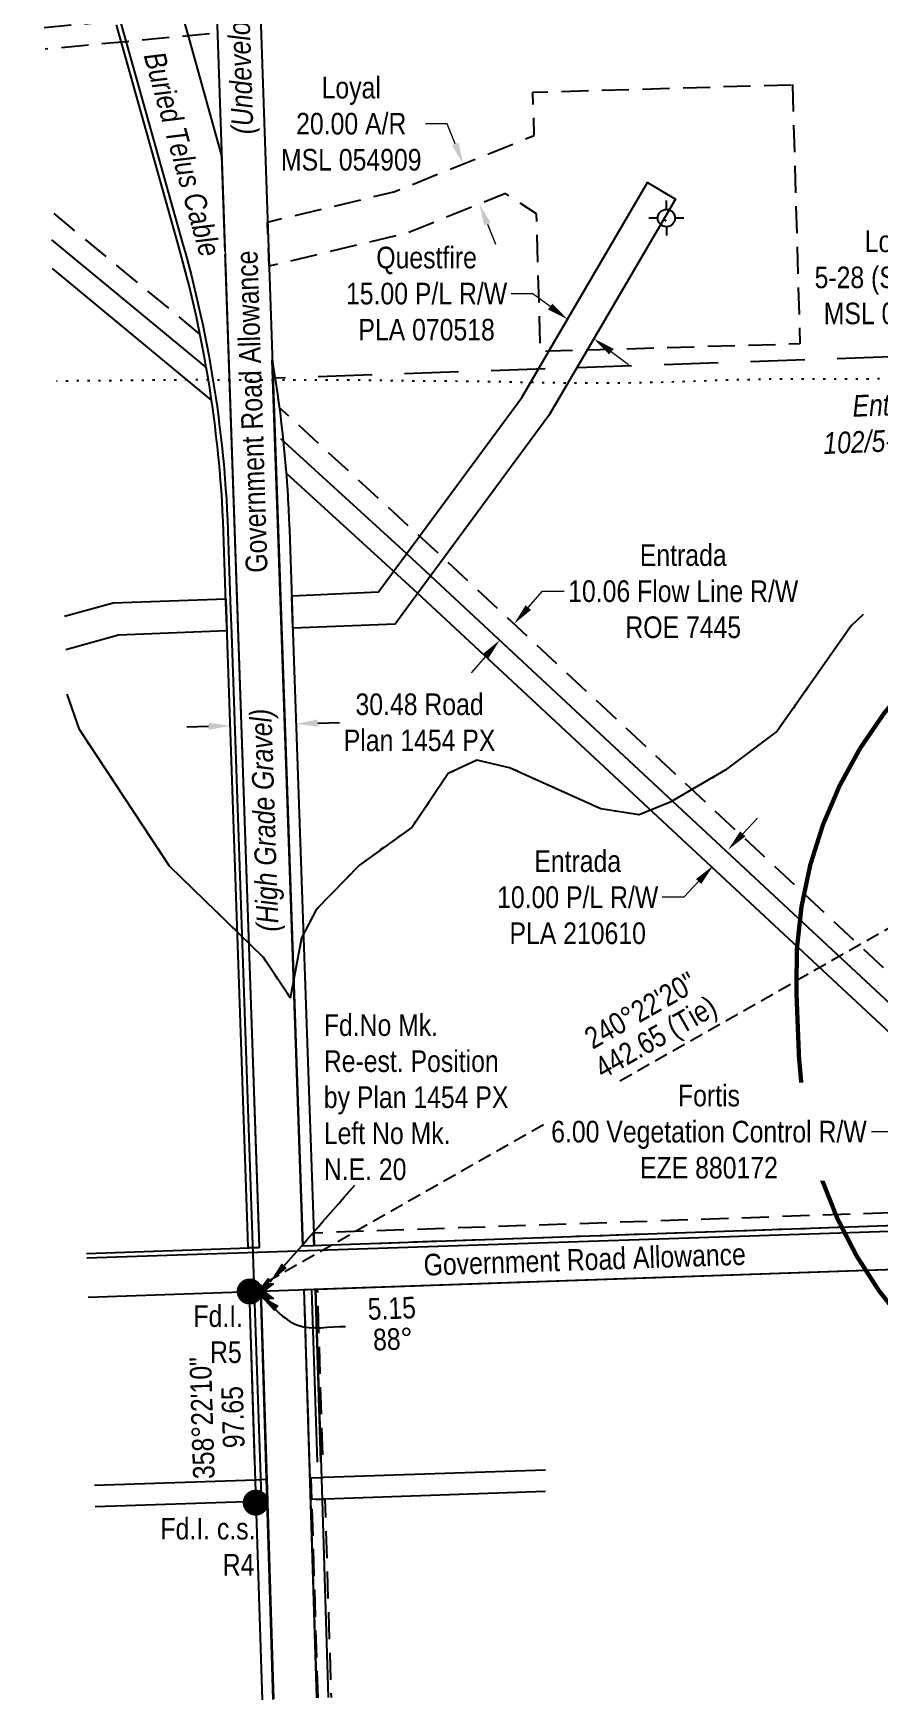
# Model space of a CAD drawing. Extents: x 645834 to 657998, y 5833506 to 5835591.
# Drawn here: x 647571 to 647962, y 5834193 to 5834963 of the extents above; entities that cross this region are included whole.
import ezdxf
from ezdxf.enums import TextEntityAlignment as Align

# ---------------------------------------------------------------- set-up
doc = ezdxf.new("R2010")
doc.units = 0
doc.header["$LTSCALE"] = 5
doc.header["$PDSIZE"] = 0.5
for name, pattern in [('foc-ACCESSROAD', [3.75, 2.5, -1.25]), ('foc-BUFFER', [16.75, 15, -1.75]), ('foc-DOT', [1, 0.2, -0.8]), ('foc-FLOWLINE', [3.75, 2.5, -1.25]), ('foc-LSD', [8, 5, -3]), ('foc-TIELINE', [1.875, 1.25, -0.625]), ('foc-WHEELTRACKS', [2, 0.4, -1.6])]:
    doc.linetypes.add(name, pattern=pattern)
doc.layers.get('Defpoints').update_dxf_attribs({"color": 9})
for name, color, linetype in [('AS-DRILL', 8, 'foc-DOT'), ('AS-DRILL-T', 8, 'Continuous'), ('AS-POWER', 104, 'foc-POWER'), ('AS-TELUS', 224, 'foc-TEL'), ('AUX-BUFFER', 7, 'foc-BUFFER'), ('C-RW', 13, 'Continuous'), ('F-EZE', 190, 'foc-FLOWLINE'), ('F-FLOWLINE', 190, 'foc-FLOWLINE'), ('F-RW', 190, 'Continuous'), ('F-WS', 190, 'foc-ACCESSROAD'), ('F-WS-S', 8, 'Continuous'), ('L-BD', 7, 'Continuous'), ('L-MON', 1, 'Continuous'), ('L-ROAD-T', 7, 'Continuous'), ('L-SEC', 7, 'Continuous'), ('L-SECTION-LSD', 7, 'foc-LSD'), ('L-TIE', 7, 'foc-TIELINE'), ('L-TITLEDB', 4, 'Continuous'), ('L-TITLEDB-T', 4, 'Continuous'), ('P-PROPOSED-H', 21, 'Continuous'), ('T-CREEK', 160, 'Continuous'), ('T-WATER-P3', 160, 'foc-WHEELTRACKS')]:
    doc.layers.add(name, color=color, linetype=linetype)
for name, color, linetype, lineweight in [('F-AR-T', 190, 'Continuous', 9), ('F-EZE-T', 190, 'Continuous', 9), ('F-FLOWLINE-T', 190, 'Continuous', 9), ('F-RW-T', 190, 'Continuous', 9), ('F-WS-T', 190, 'Continuous', 9), ('T-TEXT', 48, 'Continuous', 18)]:
    doc.layers.add(name, color=color, linetype=linetype, lineweight=lineweight)
doc.layers.add('oil_and_gas_wells_dh', color=7, linetype='Continuous', true_color=0x047e0d)
doc.layers.add('oil_and_gas_wells_pt', color=7, linetype='Continuous', true_color=0x53dfc1)
doc.styles.add('100L', font='ARIALN.TTF', dxfattribs={"height": 11})
doc.styles.add('175L', font='ARIALN.TTF', dxfattribs={"height": 20})
doc.styles.add('80CG', font='ARIALN.TTF', dxfattribs={"height": 10})
doc.styles.add('80L', font='ARIALN.TTF', dxfattribs={"height": 10})
doc.styles.add('80LS', font='ARIALNI.TTF', dxfattribs={"height": 10})
doc.styles.add('foc-LtypeFont', font='ARIALN.TTF', dxfattribs={"height": 7.35})
doc.linetypes.add('foc-POWER', pattern='A,6,-1,["P",foc-LtypeFont,S=0.2,R=0,X=-0.625,Y=-0.75],-1.24,4', length=12.24)
doc.linetypes.add('foc-TEL', pattern='A,2,-1,["T",foc-LtypeFont,S=0.2,R=0,X=-0.425,Y=-0.75],-1.24,8', length=12.24)
doc.linetypes.add('foc-TEL-NOLINE', pattern='A,0,-2,["T",foc-LtypeFont,S=0.2,R=0,X=-0.425,Y=-0.75],-10.24', length=12.24)
doc.linetypes.add('foc-TOPO-flowdirection-NOLINE', pattern='A,0,[">",foc-LtypeFont,S=0.3,R=0,X=0,Y=-0.945],-20,[">",foc-LtypeFont,S=0.3,R=0,X=0,Y=-0.945],0', length=20)
doc.dimstyles.new('Compass 5 000', dxfattribs={"dimscale": 5, "dimtxt": 9, "dimasz": 2, "dimexe": 0.2, "dimexo": 0.0625, "dimgap": 0.5, "dimtad": 0, "dimtih": 1, "dimtoh": 1, "dimzin": 0, "dimdsep": 46, "dimtxsty": '80CG', "dimcen": 0.1, "dimse1": 1, "dimse2": 1, "dimclrd": 256, "dimclrt": 256, "dimaunit": 1, "dimadec": 4, "dimazin": 0, "dimtfac": 0.06, "dimtofl": 0, "dimtmove": 0, "dimatfit": 1, "dimfxl": 0.2, "dimtolj": 1, "dimtzin": 0, "dimlwd": -1, "dimarcsym": 0})

# ---------------------------------------------------------------- blocks, each defined once
blk = doc.blocks.new('*D421')
at = {"layer": 'Defpoints', "color": 0, "transparency": 16777216}
for p in [(647770, 5834902.44), (647770.01, 5834902.45), (647777.47, 5834883.9)]:
    blk.add_point(p, dxfattribs=at)
at = {"layer": 'F-AR-T', "transparency": 16777216}
for p, q in [((647762.54, 5834921), (647752.54, 5834921)), ((647766.27, 5834911.72), (647762.54, 5834921)), ((647781.19, 5834874.62), (647784.92, 5834865.34))]:
    blk.add_line(p, q, dxfattribs=at)
for points in [[(647767.81, 5834912.34), (647764.72, 5834911.1), (647770, 5834902.44)], [(647782.74, 5834875.24), (647779.65, 5834874), (647777.46, 5834883.9)]]:
    blk.add_solid(points, dxfattribs=at)
at = {"layer": 'F-AR-T', "transparency": 16777216, "insert": (647718.24, 5834921), "char_height": 10, "attachment_point": 5, "style": '80CG'}
blk.add_mtext('\\A1;Loyal\\P20.00 A/R\\PMSL 054909', dxfattribs=at)
blk = doc.blocks.new('*D426')
at = {"layer": 'Defpoints', "color": 0, "transparency": 16777216}
for p in [(647969.98, 5834417.7), (648149.8, 5834423.82), (648150, 5834417.81)]:
    blk.add_point(p, dxfattribs=at)
at = {"layer": 'F-EZE-T', "transparency": 16777216}
for p, q in [((647968.71, 5834455.08), (647958.71, 5834455.08)), ((647969.64, 5834427.69), (647968.71, 5834455.08)), ((647970.53, 5834401.69), (647970.87, 5834391.7))]:
    blk.add_line(p, q, dxfattribs=at)
for points in [[(647971.31, 5834427.75), (647967.97, 5834427.64), (647969.98, 5834417.7)], [(647972.19, 5834401.75), (647968.86, 5834401.63), (647970.18, 5834411.68)]]:
    blk.add_solid(points, dxfattribs=at)
at = {"layer": 'F-EZE-T', "transparency": 16777216, "insert": (647883.55, 5834455.08), "char_height": 10, "attachment_point": 5, "style": '80CG', "bg_fill": 3, "box_fill_scale": 1.1, "bg_fill_color": 256, "bg_fill_true_color": 13158600, "bg_fill_transparency": 0}
blk.add_mtext('\\A1;Fortis\\P6.00 Vegetation Control R/W\\PEZE 880172', dxfattribs=at)
blk = doc.blocks.new('*D429')
at = {"layer": 'Defpoints', "color": 0, "transparency": 16777216}
for p in [(647786.84, 5834682.3), (647913.59, 5834584.52), (647906.96, 5834576.96)]:
    blk.add_point(p, dxfattribs=at)
at = {"layer": 'F-FLOWLINE-T', "transparency": 16777216}
for p, q in [((647800.07, 5834697.39), (647806.66, 5834704.9)), ((647806.66, 5834704.9), (647816.66, 5834704.9)), ((647780.25, 5834674.78), (647773.65, 5834667.26))]:
    blk.add_line(p, q, dxfattribs=at)
for points in [[(647798.82, 5834698.49), (647801.32, 5834696.29), (647793.48, 5834689.87)], [(647778.99, 5834675.88), (647781.5, 5834673.68), (647786.84, 5834682.3)]]:
    blk.add_solid(points, dxfattribs=at)
at = {"layer": 'F-FLOWLINE-T', "transparency": 16777216, "insert": (647871.66, 5834704.9), "char_height": 10, "attachment_point": 5, "style": '80CG'}
blk.add_mtext('\\A1;Entrada\\P10.06 Flow Line R/W\\PROE 7445', dxfattribs=at)
blk = doc.blocks.new('*D430')
at = {"layer": 'Defpoints', "color": 0, "transparency": 16777216}
for p in [(647830.33, 5834821.67), (647778.73, 5834776.98), (647790.82, 5834768.07)]:
    blk.add_point(p, dxfattribs=at)
at = {"layer": 'F-RW-T', "transparency": 16777216}
for p, q in [((647802.14, 5834842.45), (647792.14, 5834842.45)), ((647810.19, 5834836.51), (647802.14, 5834842.45)), ((647838.38, 5834815.74), (647846.43, 5834809.8))]:
    blk.add_line(p, q, dxfattribs=at)
for points in [[(647811.18, 5834837.86), (647809.2, 5834835.17), (647818.24, 5834830.58)], [(647839.37, 5834817.08), (647837.39, 5834814.4), (647830.33, 5834821.67)]]:
    blk.add_solid(points, dxfattribs=at)
at = {"layer": 'F-RW-T', "transparency": 16777216, "insert": (647753.06, 5834842.45), "char_height": 10, "attachment_point": 5, "style": '80CG'}
blk.add_mtext('\\A1;Questfire\\P15.00 P/L R/W\\PPLA 070518', dxfattribs=at)
blk = doc.blocks.new('*D431')
at = {"layer": 'Defpoints', "color": 0, "transparency": 16777216}
for p in [(647861.9, 5834613.75), (647855.09, 5834606.41), (647892.39, 5834585.45)]:
    blk.add_point(p, dxfattribs=at)
at = {"layer": 'F-RW-T', "transparency": 16777216}
for p, q in [((647899.19, 5834592.78), (647906, 5834600.11)), ((647871.97, 5834563.45), (647861.97, 5834563.45)), ((647878.77, 5834570.78), (647871.97, 5834563.45))]:
    blk.add_line(p, q, dxfattribs=at)
for points in [[(647897.97, 5834593.91), (647900.42, 5834591.65), (647892.39, 5834585.45)], [(647877.55, 5834571.91), (647880, 5834569.65), (647885.58, 5834578.11)]]:
    blk.add_solid(points, dxfattribs=at)
at = {"layer": 'F-RW-T', "transparency": 16777216, "insert": (647822.89, 5834563.45), "char_height": 10, "attachment_point": 5, "style": '80CG', "bg_fill": 3, "box_fill_scale": 1.1, "bg_fill_color": 256, "bg_fill_true_color": 13158600, "bg_fill_transparency": 0}
blk.add_mtext('\\A1;Entrada\\P10.00 P/L R/W\\PPLA 210610', dxfattribs=at)
blk = doc.blocks.new('*D432')
at = {"layer": 'Defpoints', "color": 0, "transparency": 16777216}
for p in [(647692.77, 5834643.68), (647662.46, 5834638.53), (647692.9, 5834639.44)]:
    blk.add_point(p, dxfattribs=at)
at = {"layer": 'L-TITLEDB-T', "transparency": 16777216}
for p, q in [((647652.33, 5834642.48), (647642.34, 5834642.18)), ((647702.77, 5834643.98), (647712.77, 5834644.28))]:
    blk.add_line(p, q, dxfattribs=at)
for points in [[(647652.28, 5834644.15), (647652.38, 5834640.82), (647662.33, 5834642.78)], [(647702.72, 5834645.65), (647702.82, 5834642.31), (647692.77, 5834643.68)]]:
    blk.add_solid(points, dxfattribs=at)
at = {"layer": 'L-TITLEDB-T', "transparency": 16777216, "insert": (647749.82, 5834644.28), "char_height": 10, "attachment_point": 5, "style": '80CG', "bg_fill": 3, "box_fill_scale": 1.1, "bg_fill_color": 256, "bg_fill_true_color": 13158600, "bg_fill_transparency": 0}
blk.add_mtext('\\A1;30.48 Road\\PPlan 1454 PX', dxfattribs=at)
blk = doc.blocks.new('GABD')
for p, q in [((0, 0.81), (0, 1.62)), ((-0.81, 0), (-1.62, 0)), ((1.62, 0), (0.81, 0)), ((0, -0.81), (0, -1.62))]:
    blk.add_line(p, q)
blk.add_circle((0, 0), 0.8)
blk = doc.blocks.new('fdia')
at = {"color": 255, "const_width": 1}
blk.add_lwpolyline([(-0.5, 0, 1), (0.5, 0, 1)], format="xyb", close=True, dxfattribs=at)
blk = doc.blocks.new('Fdiaa')
blk.add_blockref('fdia', (0, 0))
blk = doc.blocks.new('fdib')
at = {"color": 1, "const_width": 1.6}
blk.add_lwpolyline([(-0.4, 0, 1), (0.4, 0, 1)], format="xyb", close=True, dxfattribs=at)
at = {"color": 1}
blk.add_circle((0, 0), 0.8, dxfattribs=at)
blk = doc.blocks.new('Fdibb')
blk.add_blockref('fdib', (0, 0))
blk = doc.blocks.new('fdicc')
for name in ['Fdibb', 'Fdiaa']:
    blk.add_blockref(name, (0, 0))
blk = doc.blocks.new('FDI')
blk.add_blockref('fdicc', (0, 0))
blk = doc.blocks.new('TEMP')
h = blk.add_hatch(color=255)
h.dxf.hatch_style = 1
h.paths.add_polyline_path([(0, 0.25), (-0.67, 1.15), (-0.67, 0.67), (-1.15, 0.67), (-0.25, 0), (-1.15, -0.67), (-0.67, -0.67), (-0.67, -1.15), (0, -0.25), (0.67, -1.15), (0.67, -0.67), (1.15, -0.67), (0.25, 0), (1.15, 0.67), (0.67, 0.67), (0.67, 1.15)])
h.paths.add_polyline_path([(0.57, 0.85), (0.57, 0.57), (0.85, 0.57), (0.08, 0), (0.85, -0.57), (0.57, -0.57), (0.57, -0.85), (0, -0.08), (-0.57, -0.85), (-0.57, -0.57), (-0.85, -0.57), (-0.08, 0), (-0.85, 0.57), (-0.57, 0.57), (-0.57, 0.85), (0, 0.08)], flags=16)
h = blk.add_hatch(color=1)
h.dxf.hatch_style = 1
h.paths.add_polyline_path([(0, 0.08), (-0.57, 0.85), (-0.57, 0.57), (-0.85, 0.57), (-0.08, 0), (-0.85, -0.57), (-0.57, -0.57), (-0.57, -0.85), (0, -0.08), (0.57, -0.85), (0.57, -0.57), (0.85, -0.57), (0.08, 0), (0.85, 0.57), (0.57, 0.57), (0.57, 0.85)])
at = {"color": 1}
for p, q in [((-0.08, 0), (0.08, 0)), ((0, 0.08), (0, -0.08))]:
    blk.add_line(p, q, dxfattribs=at)
at = {"color": 255, "flags": 128}
blk.add_lwpolyline([(-0.25, 0), (-1.15, 0.67), (-0.67, 0.67), (-0.67, 1.15), (0, 0.25), (0.67, 1.15), (0.67, 0.67), (1.15, 0.67), (0.25, 0), (1.15, -0.67), (0.67, -0.67), (0.67, -1.15), (0, -0.25), (-0.67, -1.15), (-0.67, -0.67), (-1.15, -0.67)], close=True, dxfattribs=at)
at = {"color": 1, "flags": 128}
blk.add_lwpolyline([(-0.08, 0), (-0.85, 0.57), (-0.57, 0.57), (-0.57, 0.85), (0, 0.08), (0.57, 0.85), (0.57, 0.57), (0.85, 0.57), (0.08, 0), (0.85, -0.57), (0.57, -0.57), (0.57, -0.85), (0, -0.08), (-0.57, -0.85), (-0.57, -0.57), (-0.85, -0.57)], close=True, dxfattribs=at)

msp = doc.modelspace()

# ---------------------------------------------------------------- linework, layer by layer
at = {"layer": 'AS-DRILL', "flags": 128}
msp.add_lwpolyline([(648308.806, 5835134.572), (648308.814, 5835134.622), (648308.772, 5835134.701), (648308.718, 5835134.809), (648308.704, 5835134.969), (648308.696, 5835135.229), (648308.775, 5835135.591), (648308.871, 5835136.034), (648308.931, 5835136.366), (648308.88, 5835136.415), (648308.649, 5835136.438), (648308.358, 5835136.469), (648307.906, 5835136.515), (648307.225, 5835136.535), (648306.478, 5835136.422), (648306.161, 5835136.322), (648306.044, 5835136.218), (648305.998, 5835136.097), (648305.923, 5835135.945), (648305.884, 5835135.573), (648305.91, 5835135.044), (648305.866, 5835134.522), (648305.691, 5835134.337), (648305.276, 5835134.524), (648304.864, 5835134.572), (648304.568, 5835134.433), (648304.312, 5835134.285), (648304.361, 5835133.996), (648304.712, 5835133.647), (648305.128, 5835133.449), (648305.52, 5835133.401), (648305.891, 5835133.363), (648306.105, 5835133.239), (648306.35, 5835133.397), (648306.508, 5835133.802), (648306.333, 5835134.296), (648306.114, 5835134.59), (648305.885, 5835134.543), (648305.503, 5835134.621), (648305.035, 5835134.857), (648304.532, 5835135.282), (648304.262, 5835135.614), (648303.914, 5835135.864), (648303.679, 5835136.016), (648303.605, 5835136.154), (648303.618, 5835136.375), (648303.654, 5835136.526), (648303.692, 5835136.577), (648303.743, 5835136.569), (648303.881, 5835136.293), (648304.015, 5835135.526), (648304.082, 5835134.308), (648304.111, 5835132.688), (648304.091, 5835130.717), (648304.082, 5835128.365), (648304.11, 5835125.825), (648304.132, 5835123.104), (648304.194, 5835120.095), (648304.339, 5835116.658), (648304.573, 5835112.913), (648304.869, 5835108.76), (648305.175, 5835104.287), (648305.504, 5835099.385), (648305.819, 5835093.972), (648306.035, 5835088.186), (648306.192, 5835082.048), (648306.436, 5835075.672), (648306.815, 5835068.811), (648307.3, 5835061.732), (648307.868, 5835054.256), (648308.473, 5835046.551), (648309.055, 5835038.585), (648309.496, 5835030.345), (648309.687, 5835021.766), (648309.775, 5835013.275), (648309.827, 5835004.663), (648309.634, 5834996.223), (648308.996, 5834987.6), (648307.941, 5834979.524), (648306.326, 5834971.101), (648304.399, 5834962.768), (648302.308, 5834954.221), (648299.989, 5834945.916), (648297.194, 5834937.497), (648293.952, 5834929.305), (648290.135, 5834921.255), (648285.91, 5834913.453), (648281.404, 5834905.713), (648276.503, 5834898.11), (648271.182, 5834890.825), (648265.558, 5834883.941), (648259.706, 5834877.359), (648253.399, 5834870.925), (648246.93, 5834864.855), (648240.236, 5834858.979), (648233.243, 5834853.363), (648225.867, 5834847.867), (648218.243, 5834842.632), (648210.408, 5834837.752), (648202.352, 5834833.205), (648194.037, 5834828.99), (648185.511, 5834825.109), (648176.796, 5834821.512), (648168.043, 5834818.204), (648159.062, 5834815.13), (648149.858, 5834812.479), (648140.376, 5834810.449), (648130.962, 5834809.122), (648125.872, 5834808.697), (648116.013, 5834808.197), (648106.746, 5834807.965), (648087.628, 5834807.584), (648068.605, 5834807.085), (648049.425, 5834806.451), (648030.289, 5834805.699), (648011.273, 5834804.96), (647992.251, 5834804.081), (647973.336, 5834803.306), (647954.048, 5834802.939), (647934.938, 5834802.958), (647915.719, 5834802.973), (647896.481, 5834802.628), (647877.512, 5834801.98), (647858.331, 5834801.387), (647839.152, 5834801.053), (647819.952, 5834801.089), (647800.764, 5834801.386), (647781.733, 5834801.807), (647762.658, 5834802.007), (647743.525, 5834802.126), (647724.207, 5834802.438), (647705.005, 5834802.534), (647685.818, 5834802.461), (647666.748, 5834802.521), (647647.385, 5834802.632), (647628.021, 5834802.483), (647608.939, 5834802.252), (647589.934, 5834802.134), (647582.012, 5834802.041)], dxfattribs=at)
at = {"layer": 'AS-POWER', "flags": 128}
for points in [[(647595.983, 5834396.877), (648087.531, 5834413.135), (648166.283, 5834415.583), (648258.858, 5834417.444)], [(647702.663, 5834302.408), (647700.051, 5834382.093)]]:
    msp.add_lwpolyline(points, dxfattribs=at)
at = {"layer": 'AS-TELUS', "flags": 128}
msp.add_lwpolyline([(647571.328, 5835111.873), (647611.684, 5834967.947), (647614.446, 5834958.098), (647640.481, 5834865.255, -0.0006525), (647640.482, 5834865.25), (647641.759, 5834860.651, -0.0021579), (647641.763, 5834860.634), (647643, 5834856.025, -0.0020865), (647643.005, 5834856.009), (647644.203, 5834851.389, -0.0021598), (647644.207, 5834851.373), (647645.366, 5834846.743, -0.0021194), (647645.37, 5834846.726), (647646.489, 5834842.087, -0.002154), (647646.493, 5834842.07), (647647.572, 5834837.421, -0.0020917), (647647.575, 5834837.405), (647648.616, 5834832.747, -0.0021696), (647648.619, 5834832.73), (647649.619, 5834828.063, -0.0021108), (647649.622, 5834828.047), (647650.583, 5834823.372, -0.0021274), (647650.586, 5834823.355), (647651.506, 5834818.673, -0.002139), (647651.51, 5834818.656), (647652.39, 5834813.965, -0.0021061), (647652.393, 5834813.949), (647653.234, 5834809.25, -0.0021675), (647653.237, 5834809.233), (647654.037, 5834804.528, -0.0021259), (647654.04, 5834804.511), (647654.8, 5834799.799, -0.0020875), (647654.802, 5834799.783), (647655.523, 5834795.065, -0.0021738), (647655.525, 5834795.048), (647656.205, 5834790.324, -0.0020884), (647656.207, 5834790.308), (647656.847, 5834785.578, -0.001922), (647656.849, 5834785.563), (647657.276, 5834782.22, -0.0017703), (647657.277, 5834782.206), (647657.722, 5834778.509, -0.0008172), (647657.723, 5834778.502), (647658.008, 5834776.067, -0.0013142), (647658.009, 5834776.056), (647658.151, 5834774.792, -0.0006981), (647658.151, 5834774.787), (647658.548, 5834771.141, -0.0019904), (647658.55, 5834771.125), (647658.929, 5834767.365, -0.0004321), (647658.929, 5834767.361), (647659.011, 5834766.54, -0.0017286), (647659.012, 5834766.526), (647659.449, 5834761.774, -0.0021542), (647659.451, 5834761.757), (647659.848, 5834757.001, -0.0021053), (647659.849, 5834756.984), (647660.206, 5834752.225, -0.0021264), (647660.207, 5834752.208), (647660.523, 5834747.446, -0.0021534), (647660.524, 5834747.429), (647660.799, 5834742.664, -0.0021039), (647660.8, 5834742.647), (647661.035, 5834737.881, -0.0021526), (647661.036, 5834737.863), (647661.23, 5834733.095, -0.0015785), (647661.23, 5834733.082), (647662.357, 5834700.289), (647662.868, 5834685.413), (647672.417, 5834407.431), (647676.725, 5834281.994)], format="xyb", dxfattribs=at)
at = {"layer": 'AS-TELUS', "linetype": 'foc-TEL-NOLINE', "flags": 128}
msp.add_lwpolyline([(647678.882, 5834301.582), (647676.453, 5834381.435)], dxfattribs=at)
at = {"layer": 'AUX-BUFFER', "color": 251, "linetype": 'foc-BUFFER', "const_width": 2, "flags": 128}
msp.add_lwpolyline([(647925.147, 5834489.759), (647924.553, 5834504.756, -0.0003073), (647924.543, 5834505.001), (647923.968, 5834519.984, -0.4139962), (648116.003, 5834727.501), (648155.957, 5834729.064, -0.414096), (648363.619, 5834537.115), (648364.211, 5834522.136, -0.3126582), (648241.916, 5834329.884), (648202.539, 5834313.32, -0.5235985)], format="xyb", close=True, dxfattribs=at)
at = {"layer": 'C-RW'}
for points in [[(647599.538, 5834291.737), (647674.03, 5834294.25), (647679.162, 5834294.423), (647679.476, 5834284.369), (647674.351, 5834284.196), (647599.878, 5834281.678)], [(647808.066, 5834288.782), (647706.061, 5834285.262), (647705.244, 5834285.234), (647700.061, 5834285.056), (647699.746, 5834295.151), (647704.968, 5834295.331), (647705.747, 5834295.357), (647808.066, 5834298.882)]]:
    msp.add_lwpolyline(points, dxfattribs=at)
at = {"layer": 'F-EZE', "flags": 128}
msp.add_lwpolyline([(648059.338, 5834414.84), (647701.074, 5834402.412), (647700.867, 5834408.414), (648052.959, 5834420.771), (648059.338, 5834414.84)], close=True, dxfattribs=at)
for points in [[(647698.982, 5834302.28), (647696.553, 5834382.132), (647701.783, 5834382.306), (647702.554, 5834382.332), (647704.983, 5834302.488)], [(647702.921, 5834193.371), (647700.061, 5834285.056), (647705.244, 5834285.234), (647706.061, 5834285.262), (647708.922, 5834193.558)]]:
    msp.add_lwpolyline(points, dxfattribs=at)
at = {"layer": 'F-FLOWLINE', "flags": 128}
for points in [[(647576.374, 5834965.545), (647611.411, 5834968.822), (647642.208, 5834971.703), (647656.053, 5834972.998), (647656.401, 5834962.919), (647644.946, 5834961.847), (647614.151, 5834958.967), (647576.722, 5834955.466)], [(647648.343, 5834823.772), (647579.294, 5834880.873)], [(648087.742, 5834415.835), (648074.547, 5834428.089), (647761.708, 5834719.456), (647685.008, 5834789.878)]]:
    msp.add_lwpolyline(points, dxfattribs=at)
at = {"layer": 'F-RW'}
msp.add_lwpolyline([(647738.485, 5834689.75), (647691.208, 5834687.829), (647690.723, 5834702.831), (647730.793, 5834704.657), (647736.853, 5834712.833), (647797.014, 5834794.459), (647809.528, 5834815.853), (647855.139, 5834893.826), (647868.095, 5834886.247), (647827.226, 5834816.37), (647809.57, 5834786.183), (647748.179, 5834702.899), (647742.185, 5834694.768), (647738.485, 5834689.75)], close=True, dxfattribs=at)
for points in [[(647579.758, 5834867.427), (647651.278, 5834808.264)], [(647653.675, 5834793.303), (647580.219, 5834854.058)], [(647685.612, 5834775.591), (647743.78, 5834722.376), (647754.854, 5834712.097), (648067.802, 5834420.628), (648073.499, 5834415.332), (648059.338, 5834414.84), (647801.717, 5834654.95), (647748.88, 5834703.993), (647737.807, 5834714.271), (647688.177, 5834759.565)], [(647585.76, 5834693.381), (647608.269, 5834699.634), (647660.31, 5834701.486), (647660.788, 5834686.608), (647610.64, 5834684.659), (647586.293, 5834677.903)]]:
    msp.add_lwpolyline(points, dxfattribs=at)
at = {"layer": 'F-WS', "flags": 128}
msp.add_lwpolyline([(647922.093, 5834939.115), (647925.595, 5834819.241), (647827.226, 5834816.37), (647809.528, 5834815.853), (647805.721, 5834815.742), (647803.863, 5834879.358), (647789.518, 5834888.749), (647744.012, 5834870.442), (647680.239, 5834855.186), (647679.536, 5834875.573), (647737.923, 5834889.538), (647802.803, 5834915.637), (647802.22, 5834935.617), (647922.093, 5834939.115)], close=True, dxfattribs=at)
at = {"layer": 'L-SEC'}
for p, q in [((647648.093, 5835203.817), (647675.76, 5834401.534)), ((647648.093, 5835203.817), (647675.76, 5834401.534)), ((647668.193, 5835204.51), (647695.859, 5834402.232)), ((647668.193, 5835204.51), (647695.859, 5834402.232)), ((647595.919, 5834398.765), (647675.756, 5834401.537)), ((647595.919, 5834398.765), (647675.756, 5834401.537)), ((647596.613, 5834378.663), (647676.453, 5834381.435)), ((647596.613, 5834378.663), (647676.453, 5834381.435)), ((647678.882, 5834301.582), (647676.453, 5834381.435)), ((647682.193, 5834192.727), (647676.453, 5834381.435)), ((647698.982, 5834302.28), (647696.553, 5834382.132)), ((647698.982, 5834302.28), (647696.553, 5834382.132)), ((647702.295, 5834193.352), (647696.553, 5834382.132))]:
    msp.add_line(p, q, dxfattribs=at)
for points in [[(648501.101, 5834430.185), (648098.717, 5834416.216), (647695.859, 5834402.232)], [(647696.553, 5834382.132), (648099.384, 5834396.116), (648500.691, 5834410.047)]]:
    msp.add_lwpolyline(points, dxfattribs=at)
at = {"layer": 'L-TIE'}
msp.add_line((647671.278, 5834381.255), (648055.94, 5834600.021), dxfattribs=at)
at = {"layer": 'L-TITLEDB'}
for p, q in [((647673.71, 5834301.402), (647671.278, 5834381.255)), ((647704.163, 5834302.46), (647701.735, 5834382.182))]:
    msp.add_line(p, q, dxfattribs=at)
for points in [[(647640.564, 5834969.76), (647643.324, 5834959.91), (647658.355, 5834906.256), (647675.573, 5834406.951), (647675.76, 5834401.534), (647670.587, 5834401.357), (647670.402, 5834406.764), (647660.868, 5834684.746), (647660.358, 5834699.623), (647659.233, 5834732.416), (647659.04, 5834737.184), (647658.805, 5834741.951), (647658.53, 5834746.716), (647658.214, 5834751.478), (647657.858, 5834756.237), (647657.462, 5834760.993), (647657.024, 5834765.745), (647656.943, 5834766.567), (647656.564, 5834770.327), (647656.167, 5834773.973), (647656.026, 5834775.237), (647655.741, 5834777.672), (647655.297, 5834781.369), (647654.87, 5834784.713), (647654.231, 5834789.442), (647653.551, 5834794.166), (647652.831, 5834798.884), (647652.071, 5834803.596), (647651.272, 5834808.3), (647650.431, 5834812.999), (647649.551, 5834817.69), (647648.631, 5834822.372), (647647.671, 5834827.047), (647646.671, 5834831.714), (647645.631, 5834836.372), (647644.553, 5834841.021), (647643.434, 5834845.66), (647642.276, 5834850.29), (647641.078, 5834854.91), (647639.841, 5834859.52), (647638.565, 5834864.118), (647612.535, 5834956.963), (647609.774, 5834966.812)], [(647677.201, 5834192.571), (647674.37, 5834283.592), (647674.049, 5834293.646), (647671.256, 5834381.261), (647676.448, 5834381.438), (647679.181, 5834293.819), (647679.494, 5834283.765), (647682.334, 5834192.731)], [(647702.436, 5834193.356), (647699.595, 5834284.435), (647699.28, 5834294.53), (647696.547, 5834382.122), (647701.777, 5834382.299), (647704.502, 5834294.711), (647704.778, 5834284.614), (647707.623, 5834193.518)]]:
    msp.add_lwpolyline(points, dxfattribs=at)
msp.add_lwpolyline([(647688.713, 5834752.192), (647688.959, 5834748.243), (647689.003, 5834747.518), (647689.249, 5834742.966), (647689.469, 5834738.229), (647689.649, 5834733.503), (647690.769, 5834701.036), (647691.287, 5834686.035), (647700.886, 5834407.869), (647701.074, 5834402.412), (647695.859, 5834402.232), (647681.737, 5834811.75), (647682.536, 5834806.897), (647683.295, 5834802.037), (647684.014, 5834797.17), (647684.692, 5834792.298), (647685.329, 5834787.42), (647685.926, 5834782.538), (647686.481, 5834777.65), (647686.997, 5834772.758), (647687.471, 5834767.862), (647687.905, 5834762.962), (647688.298, 5834758.059), (647688.65, 5834753.153), (647688.713, 5834752.192)], close=True, dxfattribs=at)
at = {"layer": 'oil_and_gas_wells_dh'}
msp.add_point((647863.404, 5834876.367), dxfattribs=at)
at = {"layer": 'oil_and_gas_wells_pt'}
msp.add_point((647863.404, 5834876.367), dxfattribs=at)
at = {"layer": 'P-PROPOSED-H'}
msp.add_line((647671.304, 5834381.247), (648500.716, 5834410.039), dxfattribs=at)
at = {"layer": 'T-CREEK', "linetype": 'foc-TOPO-flowdirection-NOLINE', "flags": 128}
for points in [[(647954.789, 5834694.127), (647949.203, 5834688.912), (647915.055, 5834640.272), (647891.099, 5834622.171), (647865.655, 5834607.453), (647851.345, 5834601.51), (647833.654, 5834604.285), (647791.353, 5834623.348), (647776.266, 5834626.812), (647763.071, 5834620.622), (647746.33, 5834595.947), (647722.036, 5834578.364), (647702.231, 5834557.966), (647695.277, 5834544.664), (647689.963, 5834516.646)], [(647689.886, 5834517.305), (647677.562, 5834535.846), (647634.319, 5834577.803), (647592.676, 5834640.956), (647587.001, 5834657.37)]]:
    msp.add_lwpolyline(points, dxfattribs=at)
at = {"layer": 'T-WATER-P3', "flags": 128}
for points in [[(647935.053, 5834668.757), (647915.055, 5834640.272), (647891.099, 5834622.171), (647865.655, 5834607.453), (647851.345, 5834601.51), (647833.654, 5834604.285), (647791.353, 5834623.348), (647776.266, 5834626.812), (647763.071, 5834620.622), (647746.33, 5834595.947), (647722.036, 5834578.364), (647702.231, 5834557.966), (647695.277, 5834544.664), (647689.963, 5834516.646)], [(647689.886, 5834517.305), (647677.562, 5834535.846), (647634.319, 5834577.803), (647592.676, 5834640.956), (647587.001, 5834657.37)]]:
    msp.add_lwpolyline(points, dxfattribs=at)

# ---------------------------------------------------------------- block references
at = {"layer": 'F-WS-S', "xscale": 4.998559199999987, "yscale": 4.998559199999987, "zscale": 4.998559199999987}
msp.add_blockref('GABD', (647863.907, 5834877.429), dxfattribs=at)
at = {"layer": 'L-MON'}
for p, xscale, yscale, zscale in [((647671.304, 5834381.247), 5.000000000000011, 5.000000000000011, 5.000000000000011), ((647674.094, 5834283.655), 5.000000000000031, 5.000000000000031, 5.000000000000031)]:
    msp.add_blockref('FDI', p, dxfattribs=dict(at, xscale=xscale, yscale=yscale, zscale=zscale))
at = {"layer": 'L-MON', "color": 5, "xscale": 4.998526650000009, "yscale": 4.998526650000009, "zscale": 4.998526650000009}
msp.add_blockref('TEMP', (647676.454, 5834381.426), dxfattribs=at)

# ---------------------------------------------------------------- texts
at = {"layer": 'L-BD', "style": '80L'}
for s, height, rotation, p in [('240°22\'20"', 9.9971, 29.627871, (647851.871, 5834511.277)), ('442.65 (Tie)', 9.99705, 29.627871, (647858.914, 5834498.893)), ('5.15', 9.9971, 1.988765, (647736.964, 5834373.508)), ('88°', 9.9971, 1.988765, (647737.458, 5834359.271))]:
    msp.add_text(s, height=height, rotation=rotation, dxfattribs=at).set_placement(p, align=Align.MIDDLE_CENTER)
for s, p in [('358°22\'10"', (647649.306, 5834322.736)), ('97.65', (647663.545, 5834323.17))]:
    msp.add_text(s, height=9.9971, rotation=91.7442, dxfattribs=at).set_placement(p, align=Align.MIDDLE)
at = {"layer": 'L-MON', "attachment_point": 1, "style": '80L'}
for s, width, gutter_width, insert, char_height in [('Fd.No Mk.\\PRe-est. Position\\Pby Plan 1454 PX\\PLeft No Mk.\\PN.E. 20', 90.28212, 50, (647705.574, 5834509.384), 9.99424), ('\\pi-10.449;Fd.I.\\P\\pi-2.7497;R5', 10.52753, 50, (647655.751, 5834374.87), 9.99712), ('\\pi12.057;Fd.I. c.s.\\P\\pi40.855;R4', 54.04312, 49.985, (647618.008, 5834276.609), 9.99712)]:
    msp.add_mtext_dynamic_manual_height_columns(s, width=width, gutter_width=gutter_width, heights=[0], dxfattribs=dict(at, insert=insert, char_height=char_height))
at = {"layer": 'L-ROAD-T', "style": '80L'}
for rotation, p in [(91.814157, (647672.223, 5834787.922)), (1.950522, (647826.116, 5834396.066))]:
    msp.add_text('Government Road Allowance', height=9.99707, rotation=rotation, dxfattribs=at).set_placement(p, align=Align.MIDDLE_CENTER)

# ---------------------------------------------------------------- dimensions: what is measured, and where the dimension line sits
at = {"layer": 'F-AR-T'}
dim = msp.add_aligned_dim(p1=(647777.474, 5834883.904), p2=(647770.015, 5834902.447), distance=0.015, text='Loyal\\P20.00 A/R\\PMSL 054909', dimstyle='Compass 5 000', dxfattribs=at)
dim.commit()
dim.dimension.update_dxf_attribs({"geometry": '*D421', "text_midpoint": (647718.239, 5834920.997)})
at = {"layer": 'F-RW-T'}
dim = msp.add_linear_dim(base=(647830.328, 5834821.672), p1=(647778.728, 5834776.979), p2=(647790.816, 5834768.069), angle=323.605011, text='Questfire\\P15.00 P/L R/W\\PPLA 070518', dimstyle='Compass 5 000', dxfattribs=at)
dim.commit()
dim.dimension.update_dxf_attribs({"geometry": '*D430', "text_midpoint": (647753.056, 5834842.448), "dimtype": 161})

# ---------------------------------------------------------------- leaders
at = {"layer": 'L-MON', "path_type": 1}
msp.add_leader([(647680.718, 5834385.662), (647719.846, 5834430.369)], dimstyle='Compass 5 000', override={"dimgap": 0.5, "dimtad": 0}, dxfattribs=at)
at = {"layer": 'L-MON', "color": 5, "path_type": 1}
msp.add_leader([(647675.901, 5834379.598), (647693.486, 5834365.666), (647715.609, 5834365.018)], dimstyle='Compass 5 000', override={"dimgap": 0.5, "dimtad": 0}, dxfattribs=at)

# ---------------------------------------------------------------- next in the draw order: texts
at = {"layer": 'AS-DRILL-T', "insert": (647933.044, 5834794.889), "char_height": 10, "attachment_point": 1, "rotation": 2.251505, "style": '175L', "bg_fill": 2}
msp.add_mtext_dynamic_manual_height_columns('\\pi16.636;{\\fArial Narrow|b0|i1|c0|p34;Entrada\\P\\pi2.475;102/5-29 (Hz)}', width=72.62387, gutter_width=100, heights=[0], dxfattribs=at)
at = {"layer": 'AS-TELUS', "insert": (647631.789, 5834955.53), "char_height": 10, "attachment_point": 1, "rotation": 285.650567, "style": '100L', "bg_fill": 3, "box_fill_scale": 1.15, "bg_fill_color": 256, "bg_fill_true_color": 256, "bg_fill_transparency": 0}
msp.add_mtext_dynamic_manual_height_columns('\\pi0.29898;{\\fArial Narrow|b0|i1|c0|p34;Buried Telus Cable}', width=97.23506, gutter_width=55, heights=[0], dxfattribs=at)

# ---------------------------------------------------------------- next in the draw order: dimensions: what is measured, and where the dimension line sits
at = {"layer": 'F-EZE-T'}
dim = msp.add_linear_dim(base=(647969.98, 5834417.7), p1=(648150.001, 5834417.807), p2=(648149.796, 5834423.823), angle=91.950435, text='Fortis\\P6.00 Vegetation Control R/W\\PEZE 880172', dimstyle='Compass 5 000', override={"dimtfill": 1}, dxfattribs=at)
dim.commit()
dim.dimension.update_dxf_attribs({"geometry": '*D426', "text_midpoint": (647883.55, 5834455.079), "dimtype": 161})

# ---------------------------------------------------------------- next in the draw order: linework, layer by layer
at = {"layer": 'L-SECTION-LSD'}
msp.add_line((648487.447, 5834831.207), (647682.026, 5834803.371), dxfattribs=at)

# ---------------------------------------------------------------- next in the draw order: texts
at = {"layer": 'T-TEXT', "style": '80LS'}
msp.add_text('(Undeveloped)', height=9.99707, rotation=91.850539, dxfattribs=at).set_placement((647666.834, 5834953.669), align=Align.MIDDLE_CENTER)

# ---------------------------------------------------------------- next in the draw order: dimensions: what is measured, and where the dimension line sits
at = {"layer": 'F-FLOWLINE-T'}
dim = msp.add_linear_dim(base=(647786.84, 5834682.3), p1=(647913.593, 5834584.524), p2=(647906.956, 5834576.956), angle=228.74866, text='Entrada\\P10.06 Flow Line R/W\\PROE 7445', dimstyle='Compass 5 000', dxfattribs=at)
dim.commit()
dim.dimension.update_dxf_attribs({"geometry": '*D429', "text_midpoint": (647871.664, 5834704.904), "dimtype": 161})

# ---------------------------------------------------------------- next in the draw order: texts
at = {"layer": 'F-WS-T', "insert": (647932.075, 5834871.692), "char_height": 9.99707, "attachment_point": 1, "style": '175L', "bg_fill": 2}
msp.add_mtext_dynamic_manual_height_columns('\\pi23.447;Loyal\\P\\pi0.28907;5-28 (Surface)\\P\\pi4.5238;MSL 054909', width=72.62387, gutter_width=100, heights=[0], dxfattribs=at)

# ---------------------------------------------------------------- next in the draw order: dimensions: what is measured, and where the dimension line sits
at = {"layer": 'F-RW-T'}
dim = msp.add_linear_dim(base=(647892.392, 5834585.45), p1=(647855.089, 5834606.408), p2=(647861.904, 5834613.749), angle=47.132351, text='Entrada\\P10.00 P/L R/W\\PPLA 210610', dimstyle='Compass 5 000', override={"dimtfill": 1}, dxfattribs=at)
dim.commit()
dim.dimension.update_dxf_attribs({"geometry": '*D431', "text_midpoint": (647822.886, 5834563.45), "dimtype": 161})

# ---------------------------------------------------------------- next in the draw order: dimensions: what is measured, and where the dimension line sits
at = {"layer": 'L-TITLEDB-T'}
dim = msp.add_linear_dim(base=(647692.774, 5834643.683), p1=(647662.456, 5834638.531), p2=(647692.901, 5834639.436), angle=1.702248, text='30.48 Road\\PPlan 1454 PX', dimstyle='Compass 5 000', override={"dimtfill": 1}, dxfattribs=at)
dim.commit()
dim.dimension.update_dxf_attribs({"geometry": '*D432', "text_midpoint": (647749.822, 5834644.277), "dimtype": 161})

# ---------------------------------------------------------------- next in the draw order: texts
at = {"layer": 'T-TEXT', "style": '80LS'}
msp.add_text('(High Grade Gravel)', height=9.99712, rotation=91.849678, dxfattribs=at).set_placement((647677.995, 5834599.079), align=Align.MIDDLE_CENTER)

doc.saveas('drawing.dxf')
